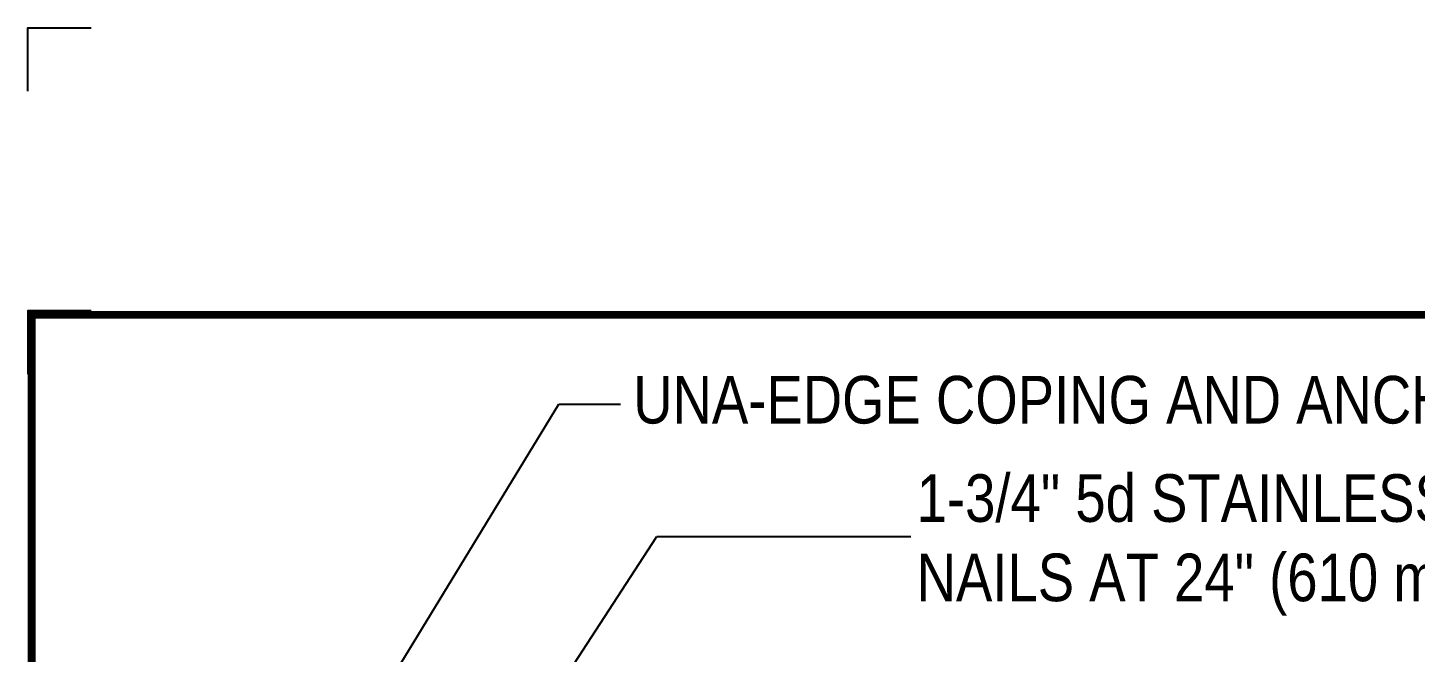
# Model space of a CAD drawing. Header units: inches. Extents: x -763.7 to -743.6, y -114.5 to -97.7.
# Drawn here: x -763.65 to -758.18, y -100.17 to -97.71 of the extents above; entities that cross this region are included whole.
import ezdxf
from ezdxf.enums import TextEntityAlignment as Align

# ---------------------------------------------------------------- set-up
doc = ezdxf.new("R2010")
doc.units = ezdxf.units.IN
doc.header["$MEASUREMENT"] = 0
doc.layers.get('0').update_dxf_attribs({"linetype": 'CONTINUOUS'})
doc.layers.get('DEFPOINTS').update_dxf_attribs({"linetype": 'CONTINUOUS'})
for name, color, linetype in [('FSBP-ANNO-LABEL', 7, 'CONTINUOUS'), ('FSBP-ANNO-NOTE', 7, 'CONTINUOUS'), ('FSBP-TTLB-BORDER', 7, 'CONTINUOUS'), ('FSBP-TTLB-TEXT', 7, 'CONTINUOUS')]:
    doc.layers.add(name, color=color, linetype=linetype)
doc.styles.add('ARIAL', font='arial.ttf')
doc.styles.add('ARIAL_BOLD', font='')
doc.styles.add('ARIAL_NAR', font='ARIALN.TTF')
doc.styles.get('ARIAL_BOLD').set_extended_font_data('Arial Black')
doc.dimstyles.new('FSBP-LEADER', dxfattribs={"dimtxt": 0.1875, "dimasz": 0.25, "dimexe": 0.0625, "dimexo": 0.125, "dimgap": 0.125, "dimtad": 0, "dimtih": 1, "dimtoh": 1, "dimdec": 4, "dimzin": 0, "dimdsep": 46, "dimlunit": 4, "dimtxsty": 'ARIAL_NAR', "dimcen": 0.09375, "dimclrd": 256, "dimclre": 256, "dimclrt": 256, "dimadec": 0, "dimazin": 0, "dimtfac": 1, "dimtdec": 4, "dimtofl": 0, "dimtmove": 0, "dimatfit": 3, "dimfxl": 0, "dimtolj": 1, "dimtzin": 0, "dimlwd": -1, "dimlwe": -1, "dimarcsym": 0})

# ---------------------------------------------------------------- blocks, each defined once
blk = doc.blocks.new('TTLB-ASPHALT_1')
at = {"layer": 'DEFPOINTS', "linetype": 'Continuous', "ltscale": 1.75}
blk.add_lwpolyline([(-0.0156, 13.8808), (-0.0156, 14.1308), (0.2344, 14.1308)], dxfattribs=at)
at = {"layer": 'DEFPOINTS', "color": 1}
blk.add_lwpolyline([(0.2344, 13.0156), (-0.0156, 13.0156), (-0.0156, 12.7656)], dxfattribs=at)
at = {"layer": 'FSBP-TTLB-BORDER', "const_width": 0.0312}
blk.add_lwpolyline([(20, 0), (20, 13), (0, 13), (0, 0)], dxfattribs=at)
at = {"layer": 'FSBP-TTLB-TEXT'}
for tag, height, style, p in [('DETAIL_DESCP_LINE_1', 0.2188, 'ARIAL_BOLD', (9.8327, -0.375)), ('ISSUE_REV_DATE', 0.2188, 'ARIAL', (15.8407, -0.7283)), ('DETAIL_NUMBER', 0.4375, 'ARIAL', (18.4206, -0.8932))]:
    blk.add_attdef(tag, text='', height=height, dxfattribs=dict(at, style=style)).set_placement(p, align=Align.MIDDLE_CENTER)
at = {"layer": 'FSBP-TTLB-TEXT', "style": 'ARIAL'}
blk.add_attdef('ACCPT_SYSTEMS', text='', height=0.2188, dxfattribs=at).set_placement((11.4944, -1.125), align=Align.MIDDLE_LEFT)

msp = doc.modelspace()

# ---------------------------------------------------------------- block references
msp.add_blockref('TTLB-ASPHALT_1', (-763.637, -111.8417))

# ---------------------------------------------------------------- texts
at = {"layer": 'FSBP-ANNO-LABEL', "style": 'ARIAL_NAR'}
msp.add_text('UNA-EDGE COPING AND ANCHOR CLIP', height=0.1875, dxfattribs=at).set_placement((-761.266, -99.1762), align=Align.MIDDLE_LEFT)
at = {"layer": 'FSBP-ANNO-LABEL', "insert": (-760.1492, -99.4699), "char_height": 0.1875, "attachment_point": 1, "style": 'ARIAL_NAR'}
msp.add_mtext_dynamic_manual_height_columns('\\pt4.5;1-3/4" 5d STAINLESS STEEL RING SHANK NAILS AT 24" (610 mm) O.C.', width=4.338355, gutter_width=5, heights=[0.5634], dxfattribs=at)

# ---------------------------------------------------------------- leaders
at = {"layer": 'FSBP-ANNO-NOTE'}
for points in [[(-762.3933, -100.5616), (-761.5595, -99.1933), (-761.3167, -99.1933)], [(-761.9654, -100.932), (-761.1728, -99.7146), (-760.1726, -99.7146)]]:
    msp.add_leader(points, dimstyle='FSBP-LEADER', dxfattribs=at)

doc.saveas('drawing.dxf')
